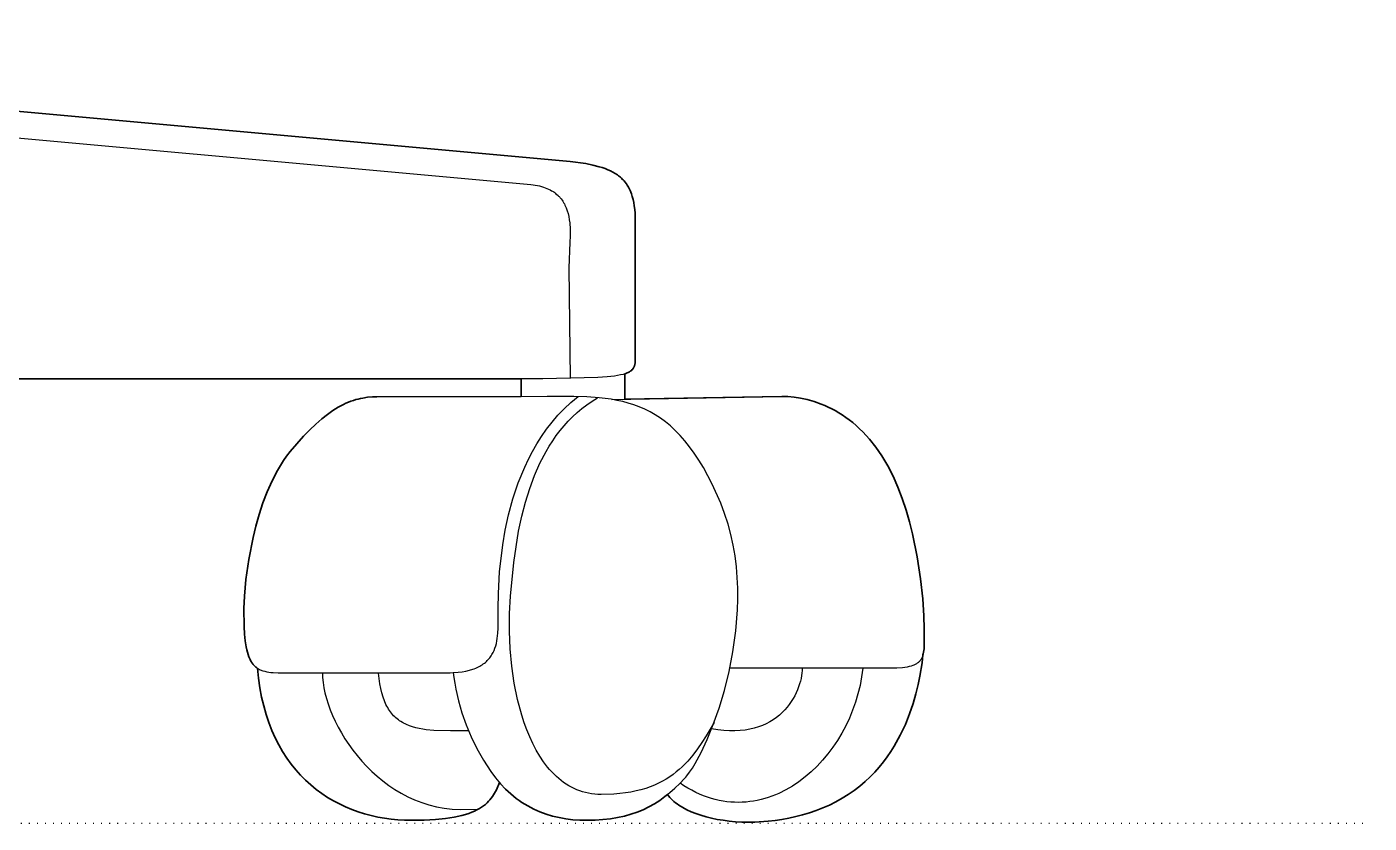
# Model space of a CAD drawing. Header units: millimetres. Extents: x 0 to 1824, y -1116 to 893.
# Drawn here: x 1640.2 to 1824.1, y 0 to 109 of the extents above; entities that cross this region are included whole.
import ezdxf

# ---------------------------------------------------------------- set-up
doc = ezdxf.new("R2010")
doc.units = ezdxf.units.MM
doc.linetypes.add('Dots', pattern=[1, 0, -1])
doc.layers.add('Blocks', color=7, linetype='Continuous')
for name, color, linetype, lineweight, true_color in [('Blocks$Inner', 7, 'Continuous', 25, 0x007f00), ('Blocks$Outline', 7, 'Continuous', 35, 0xff3f3f), ('Groud', 7, 'Dots', 25, 0x243775)]:
    doc.layers.add(name, color=color, linetype=linetype, lineweight=lineweight, true_color=true_color)

# ---------------------------------------------------------------- blocks, each defined once
blk = doc.blocks.new('Oxford Low Office Chair Side')
at = {"layer": 'Blocks$Inner'}
blk.add_line((642.62, 61.51), (642.62, 58.03), dxfattribs=at)
for points in [[(432.11, 108.99), (635.12, 90.58), (637.26, 90.27), (638.22, 90.08), (639.1, 89.85), (639.51, 89.73), (639.9, 89.59), (640.28, 89.44), (640.64, 89.28), (640.97, 89.11), (641.29, 88.93), (641.6, 88.73), (641.74, 88.62), (641.88, 88.51), (642.01, 88.4), (642.14, 88.28), (642.27, 88.16), (642.39, 88.04), (642.51, 87.91), (642.62, 87.77), (642.83, 87.49), (642.93, 87.34), (643.03, 87.19), (643.12, 87.03), (643.21, 86.87), (643.37, 86.52), (643.44, 86.35), (643.51, 86.16), (643.63, 85.78), (643.74, 85.37), (643.83, 84.94), (643.91, 84.48), (643.97, 84), (644.01, 83.49), (644.04, 82.4), (644.04, 64.17), (644.04, 63.28), (644.03, 63.08), (644.03, 63.08), (644.03, 63.08), (644.03, 63.08), (644.03, 63.07), (644.03, 63.07), (644.03, 63.07), (644.03, 63.06), (644.02, 63.06), (644.02, 63.06), (644.02, 63.05), (644.02, 63.05), (644.02, 63.05), (644.02, 63.04), (644.02, 63.02), (644.02, 63.02), (644.02, 63.02), (644.02, 63.02), (644.02, 63.01), (644.02, 63.01), (644.02, 63.01), (644.02, 63), (644.02, 63), (644.02, 63), (644.02, 63), (644.02, 62.99), (644.01, 62.9), (644, 62.85), (644, 62.84), (644, 62.84), (644, 62.83), (643.99, 62.83), (643.99, 62.83), (643.99, 62.83), (643.99, 62.82), (643.99, 62.82), (643.99, 62.82), (643.99, 62.82), (643.99, 62.81), (643.99, 62.81), (643.99, 62.81), (643.98, 62.76), (643.97, 62.72), (643.95, 62.63), (643.92, 62.55), (643.91, 62.51), (643.91, 62.51), (643.9, 62.51), (643.9, 62.5), (643.9, 62.5), (643.9, 62.49), (643.89, 62.47), (643.89, 62.47), (643.89, 62.47), (643.89, 62.46), (643.89, 62.46), (643.89, 62.46), (643.88, 62.46), (643.88, 62.45), (643.88, 62.45), (643.88, 62.45), (643.88, 62.45), (643.88, 62.44), (643.88, 62.44), (643.88, 62.44), (643.87, 62.44), (643.87, 62.43), (643.87, 62.43), (643.87, 62.43), (643.87, 62.43), (643.87, 62.42), (643.87, 62.42), (643.87, 62.42), (643.87, 62.42), (643.86, 62.42), (643.86, 62.41), (643.86, 62.41), (643.86, 62.41), (643.86, 62.4), (643.86, 62.4), (643.86, 62.4), (643.86, 62.4), (643.85, 62.39), (643.83, 62.35), (643.81, 62.32), (643.77, 62.24), (643.77, 62.24), (643.76, 62.24), (643.76, 62.24), (643.76, 62.23), (643.76, 62.23), (643.76, 62.23), (643.75, 62.23), (643.75, 62.22), (643.75, 62.22), (643.75, 62.22), (643.75, 62.22), (643.75, 62.21), (643.74, 62.21), (643.74, 62.21), (643.71, 62.17), (643.66, 62.1), (643.59, 62.03), (643.52, 61.97), (643.44, 61.91), (643.44, 61.91), (643.44, 61.9), (643.43, 61.9), (643.43, 61.9), (643.42, 61.89), (643.41, 61.88), (643.41, 61.88), (643.41, 61.88), (643.4, 61.88), (643.4, 61.88), (643.36, 61.85), (643.31, 61.82), (643.31, 61.81), (643.3, 61.81), (643.3, 61.81), (643.3, 61.81), (643.3, 61.81), (643.29, 61.81), (643.29, 61.8), (643.29, 61.8), (643.28, 61.8), (643.28, 61.8), (643.28, 61.8), (643.28, 61.79), (643.27, 61.79), (643.27, 61.79), (643.27, 61.79), (643.26, 61.79), (643.16, 61.73), (643.11, 61.7), (643.05, 61.68), (642.93, 61.62), (642.67, 61.52), (642.37, 61.43), (642.02, 61.35), (641.63, 61.27), (641.2, 61.2), (640.18, 61.08), (638.94, 60.98), (631.4, 60.83), (294.98, 60.83)], [(446.79, 104.03), (629.73, 87.42), (630.04, 87.38), (630.35, 87.33), (630.65, 87.28), (630.93, 87.22), (631.2, 87.14), (631.46, 87.07), (631.71, 86.98), (631.94, 86.89), (632.17, 86.79), (632.38, 86.68), (632.59, 86.57), (632.69, 86.51), (632.78, 86.45), (632.79, 86.45), (632.8, 86.44), (632.8, 86.44), (632.81, 86.44), (632.83, 86.42), (632.84, 86.42), (632.84, 86.41), (632.85, 86.41), (632.85, 86.41), (632.88, 86.39), (632.97, 86.33), (633.06, 86.26), (633.06, 86.26), (633.07, 86.25), (633.07, 86.25), (633.08, 86.25), (633.1, 86.23), (633.11, 86.22), (633.11, 86.22), (633.12, 86.22), (633.12, 86.21), (633.13, 86.21), (633.13, 86.2), (633.14, 86.2), (633.14, 86.2), (633.31, 86.06), (633.47, 85.92), (633.54, 85.84), (633.61, 85.77), (633.69, 85.69), (633.75, 85.61), (633.89, 85.46), (634.01, 85.29), (634.12, 85.13), (634.18, 85.04), (634.23, 84.95), (634.28, 84.87), (634.33, 84.78), (634.42, 84.6), (634.51, 84.41), (634.59, 84.22), (634.73, 83.83), (634.84, 83.43), (634.93, 83.02), (635, 82.6), (635.06, 82.16), (635.11, 81.28), (635.12, 80.38), (635.09, 79.47), (634.93, 76.01), (635.12, 60.85)], [(628.42, 58.4), (628.42, 60.83)], [(619.12, 20.62), (619.77, 20.65), (620.33, 20.72), (620.85, 20.81), (621.33, 20.92), (621.78, 21.06), (621.99, 21.13), (622.19, 21.21), (622.38, 21.3), (622.57, 21.39), (622.74, 21.48), (622.91, 21.58), (623.07, 21.68), (623.23, 21.79), (623.38, 21.9), (623.52, 22.01), (623.65, 22.13), (623.77, 22.25), (623.89, 22.38), (624.01, 22.51), (624.12, 22.64), (624.22, 22.78), (624.31, 22.92), (624.4, 23.06), (624.56, 23.35), (624.71, 23.65), (624.83, 23.97), (624.93, 24.29), (625.02, 24.61), (625.09, 24.95), (625.15, 25.29), (625.23, 25.98), (625.27, 26.67), (625.26, 29.4), (625.29, 31.42), (625.46, 34.4), (625.89, 38.08), (626.24, 40.1), (626.7, 42.21), (627.28, 44.38), (628.01, 46.56), (628.9, 48.73), (629.4, 49.81), (629.96, 50.87), (630.55, 51.91), (631.2, 52.93), (631.9, 53.92), (632.65, 54.89), (633.45, 55.82), (634.32, 56.72), (635.24, 57.57), (636.22, 58.38)], [(654.84, 13.77), (653.74, 11.93), (653.17, 11.03), (652.56, 10.15), (651.92, 9.3), (651.23, 8.49), (650.86, 8.1), (650.48, 7.72), (650.08, 7.35), (649.66, 7), (649.22, 6.66), (648.76, 6.33), (648.27, 6.03), (647.77, 5.74), (647.23, 5.46), (646.68, 5.21), (646.09, 4.98), (645.48, 4.76), (644.83, 4.57), (644.16, 4.41), (643.45, 4.26), (642.71, 4.14), (641.94, 4.04), (641.13, 3.97), (639.39, 3.92), (638.94, 3.93), (638.5, 3.96), (638.07, 4.01), (637.65, 4.08), (637.24, 4.18), (636.83, 4.29), (636.43, 4.42), (636.04, 4.57), (635.66, 4.73), (635.29, 4.92), (634.93, 5.12), (634.57, 5.34), (634.23, 5.58), (633.89, 5.83), (633.56, 6.1), (633.24, 6.38), (632.92, 6.68), (632.62, 7), (632.32, 7.33), (632.03, 7.67), (631.48, 8.4), (630.96, 9.17), (630.47, 10), (630.01, 10.88), (629.59, 11.79), (629.19, 12.75), (628.83, 13.75), (628.49, 14.77), (627.92, 16.92), (627.47, 19.17), (627.13, 21.49), (626.91, 23.87), (626.81, 26.27), (626.82, 28.68), (626.94, 31.07), (627.39, 35.67), (628.07, 39.97), (628.51, 42), (629.01, 43.95), (629.59, 45.81), (630.25, 47.58), (630.99, 49.27), (631.82, 50.85), (632.27, 51.61), (632.74, 52.34), (633.23, 53.05), (633.75, 53.73), (634.3, 54.39), (634.87, 55.02), (635.46, 55.62), (636.09, 56.2), (636.74, 56.75), (637.41, 57.27), (638.12, 57.77), (638.85, 58.23)], [(640.82, 58), (664.12, 58.41), (664.94, 58.38), (665.8, 58.31), (666.69, 58.17), (667.61, 57.97), (668.55, 57.71), (669.51, 57.37), (669.99, 57.17), (670.47, 56.95), (670.95, 56.71), (671.44, 56.46), (671.92, 56.17), (672.4, 55.87), (672.88, 55.54), (673.36, 55.19), (673.83, 54.82), (674.3, 54.42), (674.77, 53.99), (675.23, 53.54), (675.68, 53.07), (676.13, 52.56), (677, 51.47), (677.83, 50.26), (678.62, 48.92), (679.35, 47.49), (680.01, 45.99), (680.6, 44.44), (681.13, 42.85), (681.59, 41.24), (682, 39.62), (682.66, 36.44), (683.13, 33.42), (683.43, 30.7), (683.59, 28.38), (683.64, 26.61), (683.62, 24.11), (683.6, 23.86), (683.57, 23.62), (683.54, 23.39), (683.49, 23.18), (683.44, 22.97), (683.4, 22.88), (683.39, 22.83), (683.37, 22.78), (683.35, 22.74), (683.33, 22.69), (683.31, 22.65), (683.29, 22.6), (683.24, 22.52), (683.2, 22.43), (683.17, 22.39), (683.16, 22.37), (683.14, 22.35), (683.09, 22.28), (683.03, 22.2), (682.97, 22.13), (682.9, 22.06), (682.83, 22), (682.75, 21.94), (682.67, 21.88), (682.58, 21.82), (682.49, 21.76), (682.39, 21.71), (682.29, 21.66), (682.19, 21.62), (682.07, 21.57), (681.83, 21.49), (681.57, 21.42), (681.28, 21.36), (680.97, 21.31), (680.63, 21.27), (679.87, 21.22), (678.99, 21.2), (657, 21.2)], [(648.47, 3.92), (648.62, 3.72), (648.78, 3.53), (648.96, 3.34), (649.15, 3.15), (649.35, 2.97), (649.57, 2.79), (649.79, 2.62), (650.03, 2.45), (650.55, 2.13), (651.11, 1.84), (651.71, 1.56), (652.35, 1.3), (653.03, 1.07), (653.75, 0.86), (654.5, 0.68), (655.27, 0.52), (656.08, 0.39), (656.91, 0.28), (657.76, 0.2), (658.63, 0.15), (660.42, 0.14), (662.27, 0.26), (663.2, 0.36), (664.14, 0.5), (665.08, 0.68), (666.02, 0.89), (666.95, 1.13), (667.89, 1.41), (668.81, 1.73), (669.72, 2.09), (670.63, 2.48), (671.51, 2.92), (672.38, 3.4), (673.23, 3.92), (674.04, 4.48), (674.81, 5.06), (675.54, 5.68), (676.22, 6.32), (676.86, 6.98), (677.47, 7.67), (678.04, 8.37), (678.56, 9.08), (679.06, 9.81), (679.52, 10.54), (680.34, 12.02), (681.04, 13.5), (681.62, 14.96), (682.1, 16.37), (682.49, 17.72), (682.8, 18.97), (683.04, 20.11), (683.33, 21.95), (683.46, 23.07)], [(625.46, 5.54), (625.02, 4.58), (624.9, 4.34), (624.77, 4.11), (624.63, 3.88), (624.48, 3.65), (624.32, 3.42), (624.14, 3.2), (623.95, 2.99), (623.74, 2.78), (623.51, 2.57), (623.26, 2.37), (622.98, 2.18), (622.69, 2), (622.36, 1.82), (622.01, 1.65), (621.64, 1.49), (621.23, 1.34), (620.79, 1.19), (620.31, 1.06), (619.25, 0.83), (618.04, 0.64), (616.67, 0.5), (615.11, 0.41), (613.37, 0.39), (612.44, 0.4), (611.52, 0.46), (610.6, 0.54), (609.68, 0.67), (608.77, 0.83), (607.87, 1.03), (606.97, 1.27), (606.09, 1.55), (605.22, 1.86), (604.36, 2.22), (603.52, 2.62), (602.69, 3.05), (601.88, 3.53), (601.1, 4.05), (600.33, 4.62), (599.59, 5.22), (598.88, 5.87), (598.19, 6.56), (597.53, 7.3), (596.9, 8.09), (596.3, 8.91), (595.74, 9.79), (595.21, 10.71), (594.72, 11.68), (594.26, 12.7), (593.85, 13.76), (593.48, 14.88), (593.15, 16.04), (592.87, 17.25), (592.63, 18.52), (592.44, 19.83), (592.3, 21.2)], [(601.19, 20.57), (601.19, 20.25), (601.21, 19.92), (601.28, 19.25), (601.39, 18.54), (601.54, 17.82), (601.74, 17.07), (601.98, 16.31), (602.26, 15.53), (602.58, 14.74), (602.95, 13.95), (603.35, 13.15), (603.79, 12.35), (604.27, 11.56), (604.79, 10.78), (605.35, 10), (605.95, 9.24), (606.58, 8.5), (607.25, 7.78), (607.95, 7.08), (608.69, 6.41), (609.46, 5.78), (610.27, 5.17), (611.11, 4.61), (611.98, 4.09), (612.88, 3.62), (613.82, 3.19), (614.79, 2.82), (615.79, 2.5), (616.81, 2.24), (617.87, 2.05), (618.96, 1.92), (620.07, 1.86), (622.49, 1.89)], [(621.21, 12.62), (618.72, 12.62), (616.46, 12.7), (615.42, 12.79), (614.93, 12.86), (614.45, 12.95), (613.99, 13.05), (613.55, 13.17), (613.12, 13.31), (612.71, 13.48), (612.52, 13.57), (612.32, 13.67), (612.14, 13.77), (611.95, 13.89), (611.77, 14), (611.6, 14.13), (611.43, 14.26), (611.27, 14.4), (611.11, 14.55), (610.95, 14.7), (610.8, 14.87), (610.66, 15.04), (610.52, 15.22), (610.38, 15.41), (610.26, 15.61), (610.13, 15.81), (610.01, 16.03), (609.9, 16.26), (609.69, 16.74), (609.5, 17.26), (609.33, 17.83), (609.18, 18.43), (609.06, 19.09), (608.96, 19.79), (608.88, 20.54)], [(675.21, 21.2), (675.05, 20.03), (674.83, 18.86), (674.55, 17.71), (674.21, 16.58), (673.82, 15.47), (673.37, 14.39), (672.87, 13.34), (672.33, 12.31), (671.74, 11.33), (671.1, 10.38), (670.42, 9.47), (669.7, 8.61), (668.94, 7.79), (668.15, 7.03), (667.32, 6.32), (666.46, 5.66), (665.57, 5.07), (664.66, 4.54), (663.72, 4.07), (663.24, 3.87), (662.75, 3.68), (662.26, 3.51), (661.77, 3.35), (661.27, 3.22), (660.76, 3.11), (660.26, 3.01), (659.74, 2.94), (659.23, 2.88), (658.71, 2.85), (658.19, 2.84), (657.66, 2.85), (657.14, 2.88), (656.61, 2.93), (656.08, 3.01), (655.54, 3.11), (655.01, 3.23), (654.47, 3.38), (653.94, 3.55), (653.4, 3.75), (652.86, 3.97), (652.33, 4.21), (651.79, 4.49), (651.25, 4.79), (650.71, 5.11), (650.18, 5.46)], [(666.91, 21.2), (666.9, 20.88), (666.87, 20.54), (666.82, 20.19), (666.75, 19.82), (666.66, 19.44), (666.55, 19.05), (666.42, 18.65), (666.27, 18.25), (666.09, 17.84), (665.89, 17.44), (665.66, 17.04), (665.42, 16.64), (665.14, 16.25), (664.84, 15.87), (664.52, 15.49), (664.17, 15.14), (663.79, 14.79), (663.38, 14.46), (662.95, 14.16), (662.49, 13.87), (661.99, 13.61), (661.47, 13.37), (660.92, 13.16), (660.34, 12.99), (659.73, 12.84), (659.08, 12.73), (658.4, 12.66), (657.69, 12.62), (656.95, 12.63), (656.17, 12.68), (655.36, 12.78), (654.51, 12.92)]]:
    blk.add_lwpolyline(points, dxfattribs=at)
blk.add_lwpolyline([(619.12, 20.62), (619.21, 19.95), (619.32, 19.16), (619.45, 18.35), (619.81, 16.73), (620.29, 15.09), (620.87, 13.45), (621.56, 11.82), (622.36, 10.21), (623.26, 8.63), (624.26, 7.08), (624.91, 6.21), (625.57, 5.4), (626.27, 4.67), (626.63, 4.32), (627, 3.99), (627.74, 3.38), (628.13, 3.1), (628.52, 2.84), (628.91, 2.59), (629.32, 2.35), (630.14, 1.92), (630.98, 1.55), (631.84, 1.23), (632.73, 0.96), (633.63, 0.75), (634.55, 0.59), (635.49, 0.47), (636.44, 0.41), (637.41, 0.39), (638.54, 0.41), (639.62, 0.48), (640.65, 0.59), (641.63, 0.75), (642.56, 0.96), (643.45, 1.21), (644.31, 1.5), (645.12, 1.84), (645.91, 2.22), (646.67, 2.65), (647.4, 3.12), (648.11, 3.63), (648.8, 4.18), (649.48, 4.78), (650.14, 5.41), (650.79, 6.09), (650.96, 6.27), (651.13, 6.48), (651.49, 6.96), (651.87, 7.52), (652.26, 8.17), (653.07, 9.67), (653.9, 11.45), (654.73, 13.48), (655.52, 15.73), (656.25, 18.16), (656.9, 20.75), (657.43, 23.47), (657.82, 26.3), (658.05, 29.19), (658.09, 30.66), (658.08, 32.14), (658.02, 33.61), (657.89, 35.09), (657.71, 36.57), (657.46, 38.04), (657.14, 39.5), (656.76, 40.94), (656.29, 42.37), (655.75, 43.78), (654.57, 46.39), (653.37, 48.68), (652.75, 49.7), (652.13, 50.65), (651.49, 51.53), (650.85, 52.34), (650.2, 53.08), (649.53, 53.76), (648.86, 54.38), (648.18, 54.95), (647.49, 55.45), (646.78, 55.91), (646.07, 56.31), (645.34, 56.67), (644.6, 56.99), (643.85, 57.26), (643.09, 57.5), (642.32, 57.7), (641.53, 57.87), (640.73, 58.01), (639.09, 58.21), (637.39, 58.33), (635.64, 58.39), (631.96, 58.41), (608.66, 58.36), (608.03, 58.34), (607.39, 58.29), (606.75, 58.19), (606.43, 58.13), (606.1, 58.05), (605.77, 57.97), (605.44, 57.86), (605.1, 57.75), (604.76, 57.61), (604.42, 57.47), (604.07, 57.3), (603.72, 57.12), (603.36, 56.93), (602.63, 56.47), (601.87, 55.95), (601.1, 55.33), (600.29, 54.63), (599.46, 53.84), (598.59, 52.95), (596.76, 50.85), (596.29, 50.25), (595.85, 49.62), (595.43, 48.97), (595.03, 48.29), (594.29, 46.86), (593.63, 45.37), (593.04, 43.82), (592.53, 42.25), (592.08, 40.67), (591.69, 39.1), (591.1, 36.07), (590.71, 33.34), (590.5, 31.06), (590.44, 29.4), (590.48, 26.92), (590.54, 25.87), (590.63, 24.94), (590.76, 24.11), (590.83, 23.74), (590.92, 23.4), (591.01, 23.08), (591.11, 22.78), (591.23, 22.5), (591.26, 22.44), (591.29, 22.38), (591.35, 22.25), (591.42, 22.13), (591.49, 22.02), (591.56, 21.91), (591.64, 21.81), (591.71, 21.71), (591.8, 21.62), (591.84, 21.58), (591.88, 21.53), (591.97, 21.45), (592.06, 21.37), (592.15, 21.3), (592.25, 21.23), (592.35, 21.16), (592.46, 21.1), (592.56, 21.04), (592.68, 20.99), (592.79, 20.94), (592.91, 20.9), (593.03, 20.85), (593.29, 20.78), (593.56, 20.72), (593.84, 20.67), (594.14, 20.64), (594.46, 20.61), (595.15, 20.59), (618.7, 20.59)], close=True, dxfattribs=at)
at = {"layer": 'Blocks$Outline'}
for points in [[(432.11, 108.99), (635.12, 90.58)], [(635.12, 90.58), (637.26, 90.27)], [(637.26, 90.27), (638.22, 90.08)], [(638.22, 90.08), (639.1, 89.85)], [(639.1, 89.85), (639.51, 89.73)], [(639.51, 89.73), (639.9, 89.59)], [(639.9, 89.59), (640.28, 89.44)], [(640.28, 89.44), (640.64, 89.28)], [(640.64, 89.28), (640.97, 89.11)], [(640.97, 89.11), (641.29, 88.93)], [(641.29, 88.93), (641.6, 88.73)], [(641.6, 88.73), (641.74, 88.62)], [(641.74, 88.62), (641.88, 88.51)], [(641.88, 88.51), (642.01, 88.4)], [(642.01, 88.4), (642.14, 88.28)], [(642.14, 88.28), (642.27, 88.16)], [(642.27, 88.16), (642.39, 88.04)], [(642.39, 88.04), (642.51, 87.91)], [(642.51, 87.91), (642.62, 87.77)], [(642.62, 87.77), (642.83, 87.49)], [(642.83, 87.49), (642.93, 87.34)], [(642.93, 87.34), (643.03, 87.19)], [(643.03, 87.19), (643.12, 87.03)], [(643.12, 87.03), (643.21, 86.87)], [(643.21, 86.87), (643.37, 86.52)], [(643.37, 86.52), (643.44, 86.35)], [(643.44, 86.35), (643.51, 86.16)], [(643.51, 86.16), (643.63, 85.78)], [(643.63, 85.78), (643.74, 85.37)], [(643.74, 85.37), (643.83, 84.94)], [(643.83, 84.94), (643.91, 84.48)], [(643.91, 84.48), (643.97, 84)], [(643.97, 84), (644.01, 83.49)], [(644.01, 83.49), (644.04, 82.4)], [(644.04, 82.4), (644.04, 64.17)], [(643.92, 62.55), (643.91, 62.51)], [(643.95, 62.63), (643.92, 62.55)], [(643.97, 62.72), (643.95, 62.63)], [(643.98, 62.76), (643.97, 62.72)], [(643.99, 62.81), (643.98, 62.76)], [(644, 62.83), (643.99, 62.83)], [(643.99, 62.83), (643.99, 62.83)], [(643.99, 62.83), (643.99, 62.83)], [(643.99, 62.83), (643.99, 62.82)], [(643.99, 62.82), (643.99, 62.82)], [(643.99, 62.82), (643.99, 62.82)], [(643.99, 62.82), (643.99, 62.82)], [(643.99, 62.82), (643.99, 62.81)], [(643.99, 62.81), (643.99, 62.81)], [(643.99, 62.81), (643.99, 62.81)], [(644.01, 62.9), (644, 62.85)], [(644, 62.85), (644, 62.84)], [(644, 62.84), (644, 62.84)], [(644, 62.84), (644, 62.83)], [(644.02, 62.99), (644.01, 62.9)], [(644.03, 63.06), (644.02, 63.06)], [(644.02, 63.06), (644.02, 63.06)], [(644.02, 63.06), (644.02, 63.05)], [(644.02, 63.05), (644.02, 63.05)], [(644.02, 63.05), (644.02, 63.05)], [(644.02, 63.05), (644.02, 63.04)], [(644.02, 63.04), (644.02, 63.02)], [(644.02, 63.02), (644.02, 63.02)], [(644.02, 63.02), (644.02, 63.02)], [(644.02, 63.02), (644.02, 63.02)], [(644.02, 63.02), (644.02, 63.01)], [(644.02, 63.01), (644.02, 63.01)], [(644.02, 63.01), (644.02, 63.01)], [(644.02, 63.01), (644.02, 63)], [(644.02, 63), (644.02, 63)], [(644.02, 63), (644.02, 63)], [(644.02, 63), (644.02, 63)], [(644.02, 63), (644.02, 62.99)], [(644.04, 63.28), (644.03, 63.08)], [(644.03, 63.08), (644.03, 63.08)], [(644.03, 63.08), (644.03, 63.08)], [(644.03, 63.08), (644.03, 63.08)], [(644.03, 63.08), (644.03, 63.07)], [(644.03, 63.07), (644.03, 63.07)], [(644.03, 63.07), (644.03, 63.07)], [(644.03, 63.07), (644.03, 63.06)], [(644.04, 64.17), (644.04, 63.28)], [(628.42, 60.83), (294.98, 60.83)], [(628.42, 58.4), (628.42, 60.83)], [(642.67, 61.52), (642.62, 61.51)], [(642.62, 61.51), (642.62, 58.03)], [(642.93, 61.62), (642.67, 61.52)], [(643.05, 61.68), (642.93, 61.62)], [(643.11, 61.7), (643.05, 61.68)], [(643.16, 61.73), (643.11, 61.7)], [(643.26, 61.79), (643.16, 61.73)], [(643.27, 61.79), (643.26, 61.79)], [(643.28, 61.79), (643.27, 61.79)], [(643.27, 61.79), (643.27, 61.79)], [(643.27, 61.79), (643.27, 61.79)], [(643.29, 61.8), (643.28, 61.8)], [(643.28, 61.8), (643.28, 61.8)], [(643.28, 61.8), (643.28, 61.8)], [(643.28, 61.8), (643.28, 61.79)], [(643.3, 61.81), (643.29, 61.81)], [(643.29, 61.81), (643.29, 61.8)], [(643.29, 61.8), (643.29, 61.8)], [(643.31, 61.81), (643.3, 61.81)], [(643.3, 61.81), (643.3, 61.81)], [(643.3, 61.81), (643.3, 61.81)], [(643.3, 61.81), (643.3, 61.81)], [(643.36, 61.85), (643.31, 61.82)], [(643.31, 61.82), (643.31, 61.81)], [(643.4, 61.88), (643.36, 61.85)], [(643.41, 61.88), (643.4, 61.88)], [(643.4, 61.88), (643.4, 61.88)], [(643.42, 61.89), (643.41, 61.88)], [(643.41, 61.88), (643.41, 61.88)], [(643.41, 61.88), (643.41, 61.88)], [(643.43, 61.9), (643.42, 61.89)], [(643.44, 61.9), (643.43, 61.9)], [(643.43, 61.9), (643.43, 61.9)], [(643.52, 61.97), (643.44, 61.91)], [(643.44, 61.91), (643.44, 61.91)], [(643.44, 61.91), (643.44, 61.9)], [(643.59, 62.03), (643.52, 61.97)], [(643.66, 62.1), (643.59, 62.03)], [(643.71, 62.17), (643.66, 62.1)], [(643.74, 62.21), (643.71, 62.17)], [(643.75, 62.21), (643.74, 62.21)], [(643.74, 62.21), (643.74, 62.21)], [(643.76, 62.23), (643.75, 62.23)], [(643.75, 62.23), (643.75, 62.22)], [(643.75, 62.22), (643.75, 62.22)], [(643.75, 62.22), (643.75, 62.22)], [(643.75, 62.22), (643.75, 62.22)], [(643.75, 62.22), (643.75, 62.21)], [(643.77, 62.24), (643.76, 62.24)], [(643.76, 62.24), (643.76, 62.24)], [(643.76, 62.24), (643.76, 62.23)], [(643.76, 62.23), (643.76, 62.23)], [(643.76, 62.23), (643.76, 62.23)], [(643.81, 62.32), (643.77, 62.24)], [(643.77, 62.24), (643.77, 62.24)], [(643.83, 62.35), (643.81, 62.32)], [(643.85, 62.39), (643.83, 62.35)], [(643.86, 62.4), (643.85, 62.39)], [(643.87, 62.42), (643.86, 62.42)], [(643.86, 62.42), (643.86, 62.41)], [(643.86, 62.41), (643.86, 62.41)], [(643.86, 62.41), (643.86, 62.41)], [(643.86, 62.41), (643.86, 62.4)], [(643.86, 62.4), (643.86, 62.4)], [(643.86, 62.4), (643.86, 62.4)], [(643.86, 62.4), (643.86, 62.4)], [(643.88, 62.44), (643.87, 62.44)], [(643.87, 62.44), (643.87, 62.43)], [(643.87, 62.43), (643.87, 62.43)], [(643.87, 62.43), (643.87, 62.43)], [(643.87, 62.43), (643.87, 62.43)], [(643.87, 62.43), (643.87, 62.42)], [(643.87, 62.42), (643.87, 62.42)], [(643.87, 62.42), (643.87, 62.42)], [(643.87, 62.42), (643.87, 62.42)], [(643.89, 62.46), (643.88, 62.46)], [(643.88, 62.46), (643.88, 62.45)], [(643.88, 62.45), (643.88, 62.45)], [(643.88, 62.45), (643.88, 62.45)], [(643.88, 62.45), (643.88, 62.45)], [(643.88, 62.45), (643.88, 62.44)], [(643.88, 62.44), (643.88, 62.44)], [(643.88, 62.44), (643.88, 62.44)], [(643.9, 62.49), (643.89, 62.47)], [(643.89, 62.47), (643.89, 62.47)], [(643.89, 62.47), (643.89, 62.47)], [(643.89, 62.47), (643.89, 62.46)], [(643.89, 62.46), (643.89, 62.46)], [(643.89, 62.46), (643.89, 62.46)], [(643.91, 62.51), (643.9, 62.51)], [(643.9, 62.51), (643.9, 62.5)], [(643.9, 62.5), (643.9, 62.5)], [(643.9, 62.5), (643.9, 62.49)], [(643.91, 62.51), (643.91, 62.51)], [(603.36, 56.93), (603.72, 57.12)], [(603.72, 57.12), (604.07, 57.3)], [(604.07, 57.3), (604.42, 57.47)], [(604.42, 57.47), (604.76, 57.61)], [(604.76, 57.61), (605.1, 57.75)], [(605.1, 57.75), (605.44, 57.86)], [(605.44, 57.86), (605.77, 57.97)], [(605.77, 57.97), (606.1, 58.05)], [(606.1, 58.05), (606.43, 58.13)], [(606.43, 58.13), (606.75, 58.19)], [(606.75, 58.19), (607.39, 58.29)], [(607.39, 58.29), (608.03, 58.34)], [(608.03, 58.34), (608.66, 58.36)], [(608.66, 58.36), (628.42, 58.4)], [(642.62, 58.03), (664.12, 58.41)], [(664.12, 58.41), (664.94, 58.38)], [(664.94, 58.38), (665.8, 58.31)], [(665.8, 58.31), (666.69, 58.17)], [(666.69, 58.17), (667.61, 57.97)], [(667.61, 57.97), (668.55, 57.71)], [(668.55, 57.71), (669.51, 57.37)], [(669.51, 57.37), (669.99, 57.17)], [(669.99, 57.17), (670.47, 56.95)], [(600.29, 54.63), (601.1, 55.33)], [(601.1, 55.33), (601.87, 55.95)], [(601.87, 55.95), (602.63, 56.47)], [(602.63, 56.47), (603.36, 56.93)], [(670.47, 56.95), (670.95, 56.71)], [(670.95, 56.71), (671.44, 56.46)], [(671.44, 56.46), (671.92, 56.17)], [(671.92, 56.17), (672.4, 55.87)], [(672.4, 55.87), (672.88, 55.54)], [(672.88, 55.54), (673.36, 55.19)], [(673.36, 55.19), (673.83, 54.82)], [(598.59, 52.95), (599.46, 53.84)], [(599.46, 53.84), (600.29, 54.63)], [(673.83, 54.82), (674.3, 54.42)], [(674.3, 54.42), (674.77, 53.99)], [(674.77, 53.99), (675.23, 53.54)], [(675.23, 53.54), (675.68, 53.07)], [(596.76, 50.85), (598.59, 52.95)], [(675.68, 53.07), (676.13, 52.56)], [(676.13, 52.56), (677, 51.47)], [(595.85, 49.62), (596.29, 50.25)], [(596.29, 50.25), (596.76, 50.85)], [(677, 51.47), (677.83, 50.26)], [(677.83, 50.26), (678.62, 48.92)], [(594.29, 46.86), (595.03, 48.29)], [(595.03, 48.29), (595.43, 48.97)], [(595.43, 48.97), (595.85, 49.62)], [(678.62, 48.92), (679.35, 47.49)], [(593.63, 45.37), (594.29, 46.86)], [(679.35, 47.49), (680.01, 45.99)], [(680.01, 45.99), (680.6, 44.44)], [(593.04, 43.82), (593.63, 45.37)], [(680.6, 44.44), (681.13, 42.85)], [(592.53, 42.25), (593.04, 43.82)], [(681.13, 42.85), (681.59, 41.24)], [(591.69, 39.1), (592.08, 40.67)], [(592.08, 40.67), (592.53, 42.25)], [(681.59, 41.24), (682, 39.62)], [(591.1, 36.07), (591.69, 39.1)], [(682, 39.62), (682.66, 36.44)], [(590.71, 33.34), (591.1, 36.07)], [(682.66, 36.44), (683.13, 33.42)], [(590.5, 31.06), (590.71, 33.34)], [(683.13, 33.42), (683.43, 30.7)], [(590.44, 29.4), (590.5, 31.06)], [(683.43, 30.7), (683.59, 28.38)], [(590.48, 26.92), (590.44, 29.4)], [(683.59, 28.38), (683.64, 26.61)], [(590.54, 25.87), (590.48, 26.92)], [(590.63, 24.94), (590.54, 25.87)], [(683.64, 26.61), (683.62, 24.11)], [(590.76, 24.11), (590.63, 24.94)], [(590.83, 23.74), (590.76, 24.11)], [(683.62, 24.11), (683.6, 23.86)], [(590.92, 23.4), (590.83, 23.74)], [(591.01, 23.08), (590.92, 23.4)], [(591.11, 22.78), (591.01, 23.08)], [(591.23, 22.5), (591.11, 22.78)], [(591.26, 22.44), (591.23, 22.5)], [(591.29, 22.38), (591.26, 22.44)], [(591.35, 22.25), (591.29, 22.38)], [(591.42, 22.13), (591.35, 22.25)], [(591.49, 22.02), (591.42, 22.13)], [(683.45, 23.04), (683.33, 21.95)], [(683.49, 23.18), (683.45, 23.04)], [(683.54, 23.39), (683.49, 23.18)], [(683.57, 23.62), (683.54, 23.39)], [(683.6, 23.86), (683.57, 23.62)], [(591.56, 21.91), (591.49, 22.02)], [(591.64, 21.81), (591.56, 21.91)], [(591.71, 21.71), (591.64, 21.81)], [(591.8, 21.62), (591.71, 21.71)], [(591.84, 21.58), (591.8, 21.62)], [(591.88, 21.53), (591.84, 21.58)], [(591.97, 21.45), (591.88, 21.53)], [(592.06, 21.37), (591.97, 21.45)], [(592.15, 21.3), (592.06, 21.37)], [(592.25, 21.23), (592.15, 21.3)], [(592.3, 21.19), (592.25, 21.23)], [(592.44, 19.83), (592.3, 21.19)], [(683.33, 21.95), (683.04, 20.11)], [(592.63, 18.52), (592.44, 19.83)], [(592.87, 17.25), (592.63, 18.52)], [(682.8, 18.97), (682.49, 17.72)], [(683.04, 20.11), (682.8, 18.97)], [(593.15, 16.04), (592.87, 17.25)], [(682.49, 17.72), (682.1, 16.37)], [(593.48, 14.88), (593.15, 16.04)], [(593.85, 13.76), (593.48, 14.88)], [(681.62, 14.96), (681.04, 13.5)], [(682.1, 16.37), (681.62, 14.96)], [(594.26, 12.7), (593.85, 13.76)], [(681.04, 13.5), (680.34, 12.02)], [(594.72, 11.68), (594.26, 12.7)], [(595.21, 10.71), (594.72, 11.68)], [(680.34, 12.02), (679.52, 10.54)], [(595.74, 9.79), (595.21, 10.71)], [(596.3, 8.91), (595.74, 9.79)], [(679.06, 9.81), (678.56, 9.08)], [(679.52, 10.54), (679.06, 9.81)], [(596.9, 8.09), (596.3, 8.91)], [(597.53, 7.3), (596.9, 8.09)], [(677.47, 7.67), (676.86, 6.98)], [(678.04, 8.37), (677.47, 7.67)], [(678.56, 9.08), (678.04, 8.37)], [(598.19, 6.56), (597.53, 7.3)], [(598.88, 5.87), (598.19, 6.56)], [(599.59, 5.22), (598.88, 5.87)], [(625.46, 5.54), (625.02, 4.58)], [(625.57, 5.4), (625.46, 5.54)], [(675.54, 5.68), (674.81, 5.06)], [(676.22, 6.32), (675.54, 5.68)], [(676.86, 6.98), (676.22, 6.32)], [(600.33, 4.62), (599.59, 5.22)], [(601.1, 4.05), (600.33, 4.62)], [(601.88, 3.53), (601.1, 4.05)], [(624.63, 3.88), (624.48, 3.65)], [(624.77, 4.11), (624.63, 3.88)], [(624.9, 4.34), (624.77, 4.11)], [(625.02, 4.58), (624.9, 4.34)], [(626.27, 4.67), (625.57, 5.4)], [(626.63, 4.32), (626.27, 4.67)], [(627, 3.99), (626.63, 4.32)], [(627.74, 3.38), (627, 3.99)], [(648.47, 3.92), (648.11, 3.63)], [(648.62, 3.72), (648.47, 3.92)], [(648.78, 3.53), (648.62, 3.72)], [(673.23, 3.92), (672.38, 3.4)], [(674.04, 4.48), (673.23, 3.92)], [(674.81, 5.06), (674.04, 4.48)], [(602.69, 3.05), (601.88, 3.53)], [(603.52, 2.62), (602.69, 3.05)], [(604.36, 2.22), (603.52, 2.62)], [(605.22, 1.86), (604.36, 2.22)], [(606.09, 1.55), (605.22, 1.86)], [(622.69, 2), (622.36, 1.82)], [(622.98, 2.18), (622.69, 2)], [(623.26, 2.37), (622.98, 2.18)], [(623.51, 2.57), (623.26, 2.37)], [(623.74, 2.78), (623.51, 2.57)], [(623.95, 2.99), (623.74, 2.78)], [(624.14, 3.2), (623.95, 2.99)], [(624.32, 3.42), (624.14, 3.2)], [(624.48, 3.65), (624.32, 3.42)], [(628.13, 3.1), (627.74, 3.38)], [(628.52, 2.84), (628.13, 3.1)], [(628.91, 2.59), (628.52, 2.84)], [(629.32, 2.35), (628.91, 2.59)], [(630.14, 1.92), (629.32, 2.35)], [(630.98, 1.55), (630.14, 1.92)], [(645.12, 1.84), (644.31, 1.5)], [(645.91, 2.22), (645.12, 1.84)], [(646.67, 2.65), (645.91, 2.22)], [(647.4, 3.12), (646.67, 2.65)], [(648.11, 3.63), (647.4, 3.12)], [(648.96, 3.34), (648.78, 3.53)], [(649.15, 3.15), (648.96, 3.34)], [(649.35, 2.97), (649.15, 3.15)], [(649.57, 2.79), (649.35, 2.97)], [(649.79, 2.62), (649.57, 2.79)], [(650.03, 2.45), (649.79, 2.62)], [(650.55, 2.13), (650.03, 2.45)], [(651.11, 1.84), (650.55, 2.13)], [(669.72, 2.09), (668.81, 1.73)], [(670.63, 2.48), (669.72, 2.09)], [(671.51, 2.92), (670.63, 2.48)], [(672.38, 3.4), (671.51, 2.92)], [(606.97, 1.27), (606.09, 1.55)], [(607.87, 1.03), (606.97, 1.27)], [(608.77, 0.83), (607.87, 1.03)], [(609.68, 0.67), (608.77, 0.83)], [(610.6, 0.54), (609.68, 0.67)], [(611.52, 0.46), (610.6, 0.54)], [(612.44, 0.4), (611.52, 0.46)], [(613.37, 0.39), (612.44, 0.4)], [(615.11, 0.41), (613.37, 0.39)], [(616.67, 0.5), (615.11, 0.41)], [(618.04, 0.64), (616.67, 0.5)], [(619.25, 0.83), (618.04, 0.64)], [(620.31, 1.06), (619.25, 0.83)], [(620.79, 1.19), (620.31, 1.06)], [(621.23, 1.34), (620.79, 1.19)], [(621.64, 1.49), (621.23, 1.34)], [(622.01, 1.65), (621.64, 1.49)], [(622.36, 1.82), (622.01, 1.65)], [(631.84, 1.23), (630.98, 1.55)], [(632.73, 0.96), (631.84, 1.23)], [(633.63, 0.75), (632.73, 0.96)], [(634.55, 0.59), (633.63, 0.75)], [(635.49, 0.47), (634.55, 0.59)], [(636.44, 0.41), (635.49, 0.47)], [(637.41, 0.39), (636.44, 0.41)], [(638.54, 0.41), (637.41, 0.39)], [(639.62, 0.48), (638.54, 0.41)], [(640.65, 0.59), (639.62, 0.48)], [(641.63, 0.75), (640.65, 0.59)], [(642.56, 0.96), (641.63, 0.75)], [(643.45, 1.21), (642.56, 0.96)], [(644.31, 1.5), (643.45, 1.21)], [(651.71, 1.56), (651.11, 1.84)], [(652.35, 1.3), (651.71, 1.56)], [(653.03, 1.07), (652.35, 1.3)], [(653.75, 0.86), (653.03, 1.07)], [(654.5, 0.68), (653.75, 0.86)], [(655.27, 0.52), (654.5, 0.68)], [(656.08, 0.39), (655.27, 0.52)], [(656.91, 0.28), (656.08, 0.39)], [(657.76, 0.2), (656.91, 0.28)], [(658.63, 0.15), (657.76, 0.2)], [(660.42, 0.14), (658.63, 0.15)], [(662.27, 0.26), (660.42, 0.14)], [(663.2, 0.36), (662.27, 0.26)], [(664.14, 0.5), (663.2, 0.36)], [(665.08, 0.68), (664.14, 0.5)], [(666.02, 0.89), (665.08, 0.68)], [(666.95, 1.13), (666.02, 0.89)], [(667.89, 1.41), (666.95, 1.13)], [(668.81, 1.73), (667.89, 1.41)]]:
    blk.add_lwpolyline(points, dxfattribs=at)

msp = doc.modelspace()

# ---------------------------------------------------------------- linework, layer by layer
at = {"layer": 'Groud'}
msp.add_lwpolyline([(1079.53, 0), (1824.1, 0)], dxfattribs=at)

# ---------------------------------------------------------------- block references
at = {"layer": 'Blocks'}
msp.add_blockref('Oxford Low Office Chair Side', (1079.53, 0), dxfattribs=at)

doc.saveas('drawing.dxf')
